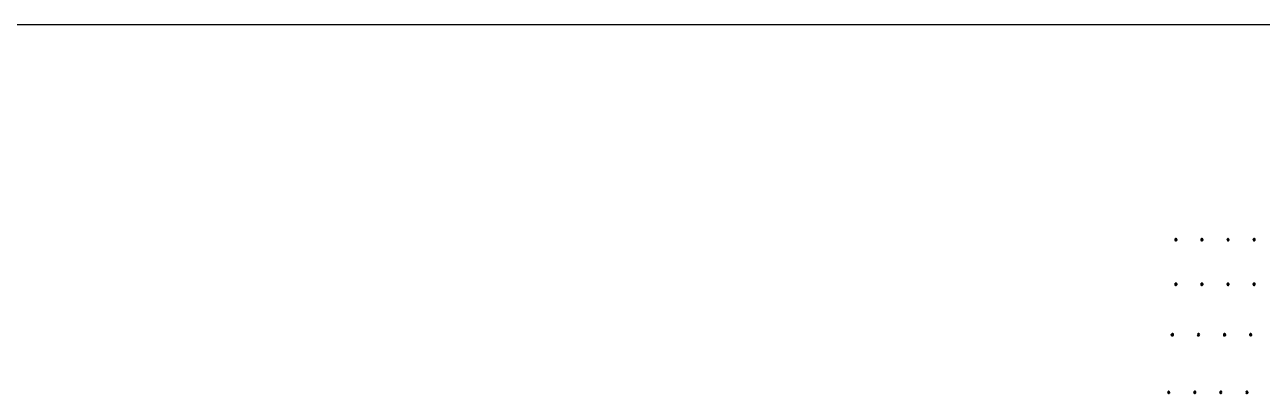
# Model space of a CAD drawing. Extents: x 199580 to 199930, y 645370 to 645670.
# Drawn here: x 199661.9 to 199738.8, y 645647 to 645669.9 of the extents above; entities that cross this region are included whole.
import ezdxf

# ---------------------------------------------------------------- set-up
doc = ezdxf.new("R2010")
doc.units = 0
doc.header["$LTSCALE"] = 0.2
doc.layers.add('DRWS001', color=2, linetype='Continuous')
doc.layers.add('KOTERET', color=1, linetype='Continuous')

# ---------------------------------------------------------------- blocks, each defined once
blk = doc.blocks.new('BORDER')
at = {"color": 2}
blk.add_line((1, 1), (0, 1), dxfattribs=at)

msp = doc.modelspace()

# ---------------------------------------------------------------- linework, layer by layer
at = {"layer": 'KOTERET', "color": 1, "linetype": 'Continuous', "lineweight": 40}
for centre, start, end in [((199733.469, 645656.585), 90.00001, 180.00001), ((199733.469, 645656.585), 180.00001, 270.00001), ((199733.469, 645656.585), 0.00002, 90.00001), ((199733.469, 645656.585), 270.00001, 0.00002), ((199735.089, 645656.585), 90.00001, 180.00001), ((199735.089, 645656.585), 180.00001, 270.00001), ((199735.089, 645656.585), 0.00002, 90.00001), ((199735.089, 645656.585), 270.00001, 0.00002), ((199736.709, 645656.585), 90.00001, 180.00001), ((199736.709, 645656.585), 180.00001, 270.00001), ((199736.709, 645656.585), 0.00002, 90.00001), ((199736.709, 645656.585), 270.00001, 0.00002), ((199738.329, 645656.585), 90.00001, 180.00001), ((199738.329, 645656.585), 180.00001, 270.00001), ((199738.329, 645656.585), 0.00002, 90.00001), ((199738.329, 645656.585), 270.00001, 0.00002), ((199733.469, 645653.814), 90.00001, 180.00001), ((199733.469, 645653.814), 180.00001, 270.00001), ((199733.469, 645653.814), 0.00002, 90.00001), ((199733.469, 645653.814), 270.00001, 0.00002), ((199735.089, 645653.814), 90.00001, 180.00001), ((199735.089, 645653.814), 180.00001, 270.00001), ((199735.089, 645653.814), 0.00002, 90.00001), ((199735.089, 645653.814), 270.00001, 0.00002), ((199736.709, 645653.814), 90.00001, 180.00001), ((199736.709, 645653.814), 180.00001, 270.00001), ((199736.709, 645653.814), 0.00002, 90.00001), ((199736.709, 645653.814), 270.00001, 0.00002), ((199738.329, 645653.814), 90.00001, 180.00001), ((199738.329, 645653.814), 180.00001, 270.00001), ((199738.329, 645653.814), 0.00002, 90.00001), ((199738.329, 645653.814), 270.00001, 0.00002), ((199733.255, 645650.675), 90.00001, 180.00001), ((199733.255, 645650.675), 180.00001, 270.00001), ((199733.255, 645650.675), 0.00002, 90.00001), ((199733.255, 645650.675), 270.00001, 0.00002), ((199734.875, 645650.675), 90.00001, 180.00001), ((199734.875, 645650.675), 180.00001, 270.00001), ((199734.875, 645650.675), 0.00002, 90.00001), ((199734.875, 645650.675), 270.00001, 0.00002), ((199736.495, 645650.675), 90.00001, 180.00001), ((199736.495, 645650.675), 180.00001, 270.00001), ((199736.495, 645650.675), 0.00002, 90.00001), ((199736.495, 645650.675), 270.00001, 0.00002), ((199738.115, 645650.675), 90.00001, 180.00001), ((199738.115, 645650.675), 180.00001, 270.00001), ((199738.115, 645650.675), 0.00002, 90.00001), ((199738.115, 645650.675), 270.00001, 0.00002), ((199733.021, 645647.099), 90.00001, 180.00001), ((199733.021, 645647.099), 180.00001, 270.00001), ((199733.021, 645647.099), 0.00002, 90.00001), ((199733.021, 645647.099), 270.00001, 0.00002), ((199734.641, 645647.099), 90.00001, 180.00001), ((199734.641, 645647.099), 180.00001, 270.00001), ((199734.641, 645647.099), 0.00002, 90.00001), ((199734.641, 645647.099), 270.00001, 0.00002), ((199736.261, 645647.099), 90.00001, 180.00001), ((199736.261, 645647.099), 180.00001, 270.00001), ((199736.261, 645647.099), 0.00002, 90.00001), ((199736.261, 645647.099), 270.00001, 0.00002), ((199737.881, 645647.099), 90.00001, 180.00001), ((199737.881, 645647.099), 180.00001, 270.00001), ((199737.881, 645647.099), 0.00002, 90.00001), ((199737.881, 645647.099), 270.00001, 0.00002)]:
    msp.add_arc(centre, 0.054, start, end, dxfattribs=at)
at = {"layer": 'KOTERET', "color": 1, "lineweight": 40}
msp.add_point((199733.201, 645650.675), dxfattribs=at)

# ---------------------------------------------------------------- block references
at = {"layer": 'DRWS001', "xscale": 350, "yscale": 300}
msp.add_blockref('BORDER', (199580.039, 645369.936), dxfattribs=at)

doc.saveas('drawing.dxf')
